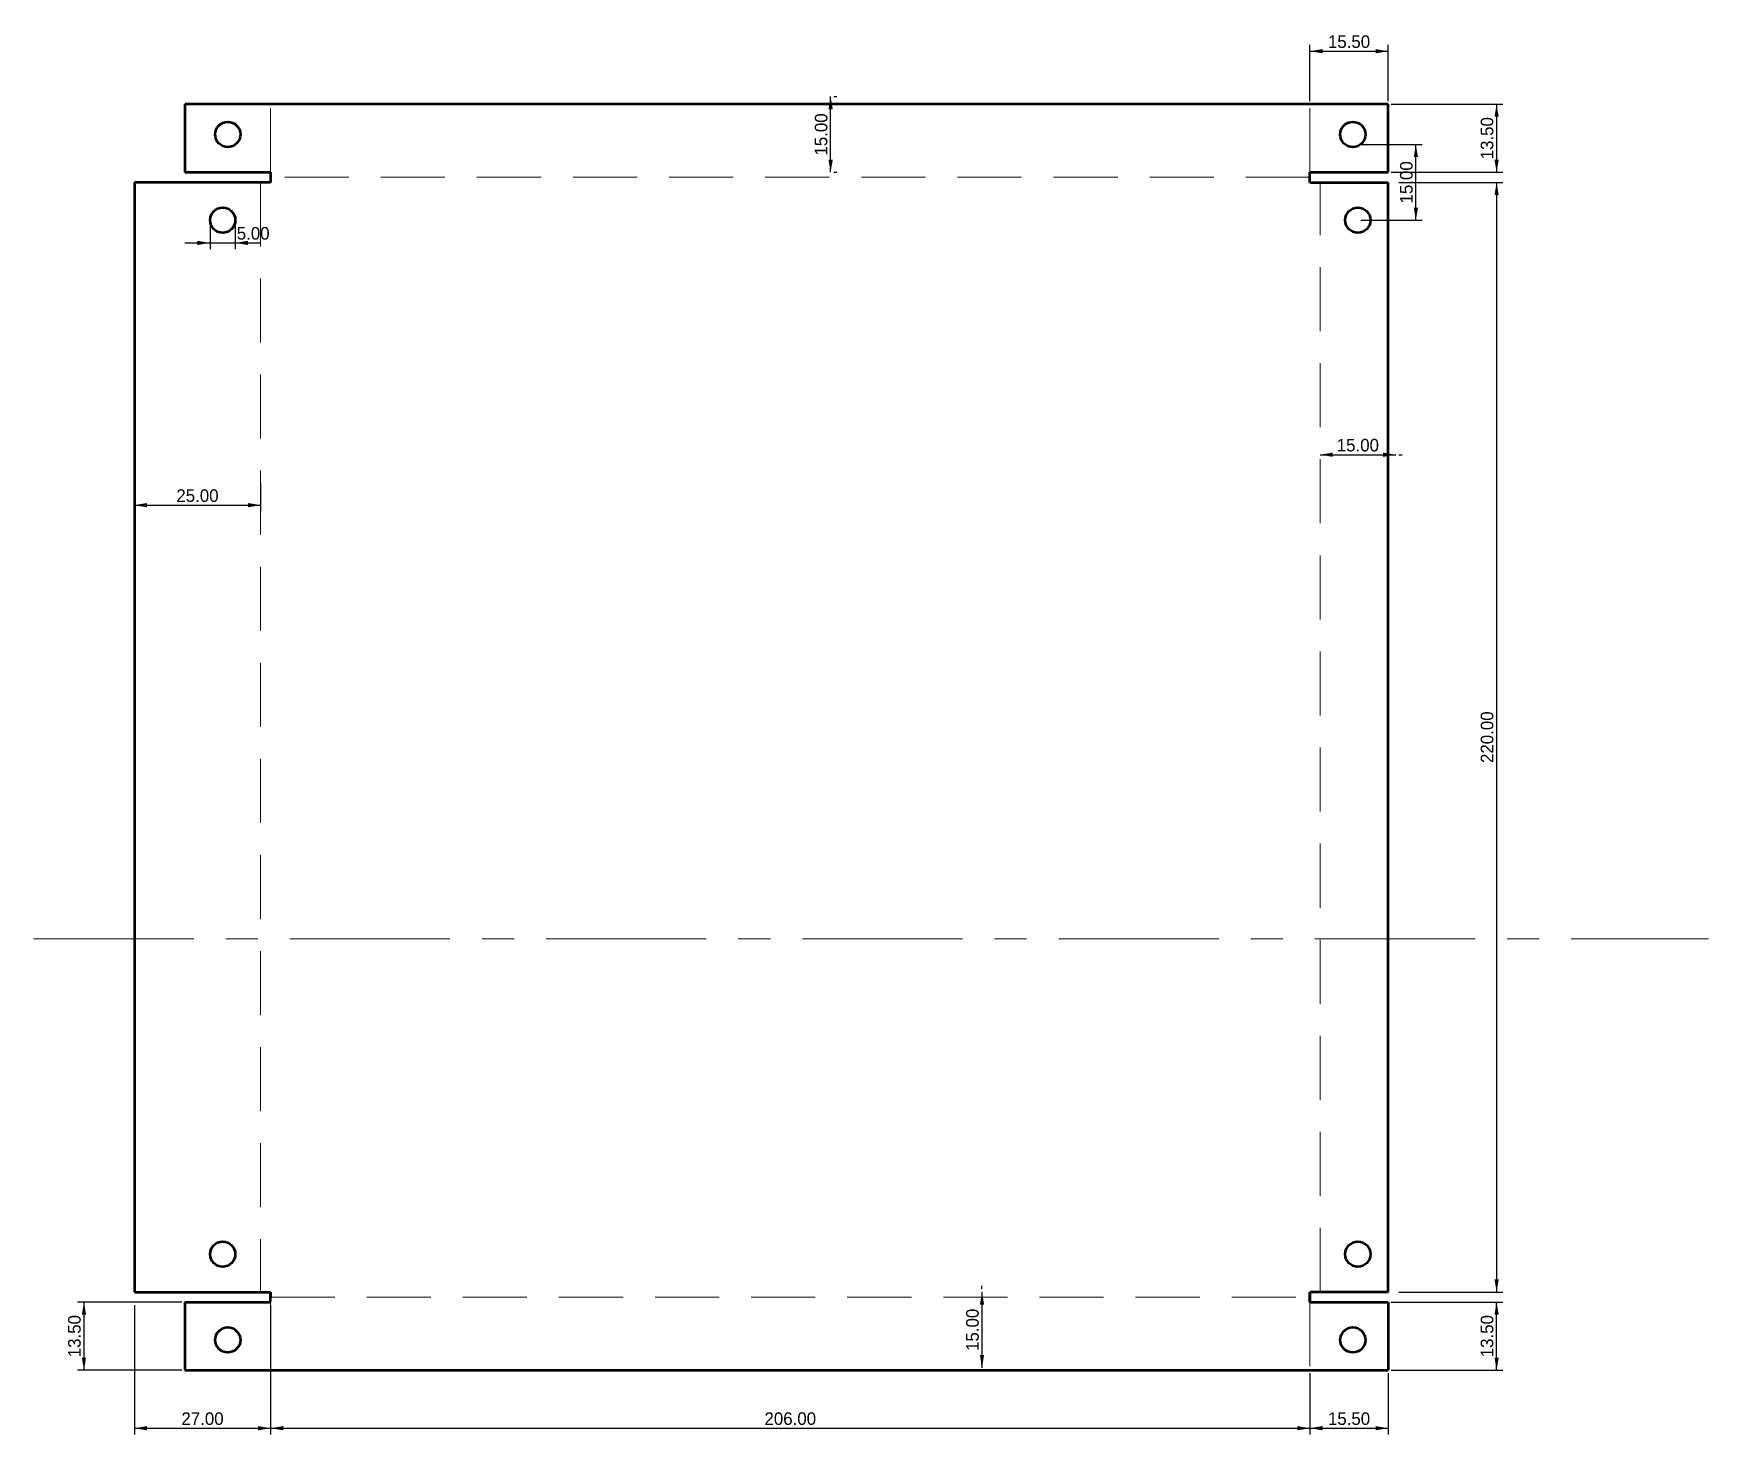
# Model space of a CAD drawing. Header units: millimetres. Extents: x -20 to 312, y -13 to 265.
import ezdxf

# ---------------------------------------------------------------- set-up
doc = ezdxf.new("R2010")
doc.units = ezdxf.units.MM
doc.linetypes.add('CENTER', pattern=[50.8, 31.75, -6.35, 6.35, -6.35])
doc.linetypes.add('DASHED', pattern=[19.05, 12.7, -6.35])
doc.layers.get('0').update_dxf_attribs({"linetype": 'CONTINUOUS', "lineweight": 50})
for name, color, linetype, lineweight in [('centerline', 7, 'CENTER', 5), ('fold', 7, 'DASHED', 5), ('measurement', 7, 'CONTINUOUS', 5), ('screw', 7, 'CONTINUOUS', 50)]:
    doc.layers.add(name, color=color, linetype=linetype, lineweight=lineweight)
doc.dimstyles.get("Standard").update_dxf_attribs({"dimtxt": 2.5, "dimasz": 2.5, "dimexe": 1.25, "dimexo": 0.625, "dimtad": 0, "dimtoh": 1, "dimzin": 1, "dimdsep": 46, "dimtxsty": 'Standard', "dimcen": 0.09, "dimazin": 0, "dimtfac": 1, "dimtdec": 4, "dimtofl": 0, "dimtmove": 0, "dimatfit": 3, "dimfxl": 1, "dimtolj": 1, "dimtzin": 0, "dimarcsym": 0})

# ---------------------------------------------------------------- blocks, each defined once
blk = doc.blocks.new('*D1')
at = {"layer": 'measurement', "color": 0, "linetype": 'ByBlock', "lineweight": -2}
for p, q in [((250.62, 235), (271.25, 235)), ((270, 235), (270, 15)), ((250.62, 15), (271.25, 15))]:
    blk.add_line(p, q, dxfattribs=at)
for points in [[(270, 235), (270.42, 232.5), (269.58, 232.5)], [(270, 15), (269.58, 17.5), (270.42, 17.5)]]:
    blk.add_solid(points, dxfattribs=at)
at = {"layer": 'measurement', "color": 0, "linetype": 'CONTINUOUS', "lineweight": -2, "insert": (268.12, 125), "char_height": 2.5, "width": 9.7222, "attachment_point": 5, "rotation": 90}
blk.add_mtext('220.00', dxfattribs=at)
blk = doc.blocks.new('*D2')
at = {"layer": 'measurement', "color": 0, "linetype": 'ByBlock', "lineweight": -2}
for p, q in [((235, 181), (250, 181)), ((235.62, 181), (236.25, 181)), ((250.62, 181), (251.25, 181))]:
    blk.add_line(p, q, dxfattribs=at)
for points in [[(235, 181), (237.5, 181.42), (237.5, 180.58)], [(250, 181), (247.5, 180.58), (247.5, 181.42)]]:
    blk.add_solid(points, dxfattribs=at)
at = {"layer": 'measurement', "color": 0, "linetype": 'CONTINUOUS', "lineweight": -2, "insert": (242.5, 182.88), "char_height": 2.5, "width": 7.2222, "attachment_point": 5}
blk.add_mtext('15.00', dxfattribs=at)
blk = doc.blocks.new('*D3')
at = {"layer": 'measurement', "color": 0, "linetype": 'ByBlock', "lineweight": -2}
for p, q in [((15, 226.88), (15, 221.75)), ((20, 226.88), (20, 221.75)), ((10, 223), (25, 223))]:
    blk.add_line(p, q, dxfattribs=at)
for points in [[(15, 223), (12.5, 222.58), (12.5, 223.42)], [(20, 223), (22.5, 223.42), (22.5, 222.58)]]:
    blk.add_solid(points, dxfattribs=at)
at = {"layer": 'measurement', "color": 0, "linetype": 'CONTINUOUS', "lineweight": -2, "insert": (23.54, 224.88), "char_height": 2.5, "width": 5.8333, "attachment_point": 5}
blk.add_mtext('5.00', dxfattribs=at)
blk = doc.blocks.new('*D4')
at = {"layer": 'measurement', "color": 0, "linetype": 'ByBlock', "lineweight": -2}
for p, q in [((168, 15.62), (168, 16.25)), ((168, 15), (168, 0)), ((168, 0.62), (168, 1.25))]:
    blk.add_line(p, q, dxfattribs=at)
for points in [[(168, 15), (168.42, 12.5), (167.58, 12.5)], [(168, 0), (167.58, 2.5), (168.42, 2.5)]]:
    blk.add_solid(points, dxfattribs=at)
at = {"layer": 'measurement', "color": 0, "linetype": 'CONTINUOUS', "lineweight": -2, "insert": (166.12, 7.5), "char_height": 2.5, "width": 7.2222, "attachment_point": 5, "rotation": 90}
blk.add_mtext('15.00', dxfattribs=at)
blk = doc.blocks.new('*D5')
at = {"layer": 'measurement', "color": 0, "linetype": 'ByBlock', "lineweight": -2}
for p, q in [((243.12, 242.5), (255.25, 242.5)), ((254, 227.5), (254, 242.5)), ((243.12, 227.5), (255.25, 227.5))]:
    blk.add_line(p, q, dxfattribs=at)
for points in [[(254, 242.5), (254.42, 240), (253.58, 240)], [(254, 227.5), (253.58, 230), (254.42, 230)]]:
    blk.add_solid(points, dxfattribs=at)
at = {"layer": 'measurement', "color": 0, "linetype": 'CONTINUOUS', "lineweight": -2, "insert": (252.12, 235), "char_height": 2.5, "width": 7.2222, "attachment_point": 5, "rotation": 90}
blk.add_mtext('15.00', dxfattribs=at)
blk = doc.blocks.new('*D6')
at = {"layer": 'measurement', "color": 0, "linetype": 'ByBlock', "lineweight": -2}
for p, q in [((0, 175.38), (0, 169.75)), ((25, 175.38), (25, 169.75)), ((0, 171), (25, 171))]:
    blk.add_line(p, q, dxfattribs=at)
for points in [[(0, 171), (2.5, 171.42), (2.5, 170.58)], [(25, 171), (22.5, 170.58), (22.5, 171.42)]]:
    blk.add_solid(points, dxfattribs=at)
at = {"layer": 'measurement', "color": 0, "linetype": 'CONTINUOUS', "lineweight": -2, "insert": (12.5, 172.88), "char_height": 2.5, "width": 7.7778, "attachment_point": 5}
blk.add_mtext('25.00', dxfattribs=at)
blk = doc.blocks.new('*D7')
at = {"layer": 'measurement', "color": 0, "linetype": 'ByBlock', "lineweight": -2}
for p, q in [((138, 237), (138, 252)), ((138.62, 252), (139.25, 252)), ((138.62, 237), (139.25, 237))]:
    blk.add_line(p, q, dxfattribs=at)
for points in [[(138, 252), (138.42, 249.5), (137.58, 249.5)], [(138, 237), (137.58, 239.5), (138.42, 239.5)]]:
    blk.add_solid(points, dxfattribs=at)
at = {"layer": 'measurement', "color": 0, "linetype": 'CONTINUOUS', "lineweight": -2, "insert": (136.12, 244.5), "char_height": 2.5, "width": 7.2222, "attachment_point": 5, "rotation": 90}
blk.add_mtext('15.00', dxfattribs=at)
blk = doc.blocks.new('*D8')
at = {"layer": 'measurement', "color": 0, "linetype": 'ByBlock', "lineweight": -2}
for p, q in [((233, 251.12), (233, 262.25)), ((233, 261), (248.5, 261)), ((248.5, 251.12), (248.5, 262.25))]:
    blk.add_line(p, q, dxfattribs=at)
for points in [[(233, 261), (235.5, 261.42), (235.5, 260.58)], [(248.5, 261), (246, 260.58), (246, 261.42)]]:
    blk.add_solid(points, dxfattribs=at)
at = {"layer": 'measurement', "color": 0, "linetype": 'CONTINUOUS', "lineweight": -2, "insert": (240.75, 262.88), "char_height": 2.5, "width": 7.2222, "attachment_point": 5}
blk.add_mtext('15.50', dxfattribs=at)
blk = doc.blocks.new('*D9')
at = {"layer": 'measurement', "color": 0, "linetype": 'ByBlock', "lineweight": -2}
for p, q in [((249.12, 250.5), (271.25, 250.5)), ((270, 250.5), (270, 237)), ((249.12, 237), (271.25, 237))]:
    blk.add_line(p, q, dxfattribs=at)
for points in [[(270, 250.5), (270.42, 248), (269.58, 248)], [(270, 237), (269.58, 239.5), (270.42, 239.5)]]:
    blk.add_solid(points, dxfattribs=at)
at = {"layer": 'measurement', "color": 0, "linetype": 'CONTINUOUS', "lineweight": -2, "insert": (268.12, 243.75), "char_height": 2.5, "width": 7.2222, "attachment_point": 5, "rotation": 90}
blk.add_mtext('13.50', dxfattribs=at)
blk = doc.blocks.new('*D10')
at = {"layer": 'measurement', "color": 0, "linetype": 'ByBlock', "lineweight": -2}
for p, q in [((27, -2.62), (27, -13.25)), ((233, -2.62), (233, -13.25)), ((27, -12), (233, -12))]:
    blk.add_line(p, q, dxfattribs=at)
for points in [[(27, -12), (29.5, -11.58), (29.5, -12.42)], [(233, -12), (230.5, -12.42), (230.5, -11.58)]]:
    blk.add_solid(points, dxfattribs=at)
at = {"layer": 'measurement', "color": 0, "linetype": 'CONTINUOUS', "lineweight": -2, "insert": (130, -10.12), "char_height": 2.5, "width": 9.7222, "attachment_point": 5}
blk.add_mtext('206.00', dxfattribs=at)
blk = doc.blocks.new('*D11')
at = {"layer": 'measurement', "color": 0, "linetype": 'ByBlock', "lineweight": -2}
for p, q in [((233, -1.12), (233, -13.25)), ((248.5, -1.12), (248.5, -13.25)), ((233, -12), (248.5, -12))]:
    blk.add_line(p, q, dxfattribs=at)
for points in [[(233, -12), (235.5, -11.58), (235.5, -12.42)], [(248.5, -12), (246, -12.42), (246, -11.58)]]:
    blk.add_solid(points, dxfattribs=at)
at = {"layer": 'measurement', "color": 0, "linetype": 'CONTINUOUS', "lineweight": -2, "insert": (240.75, -10.12), "char_height": 2.5, "width": 7.2222, "attachment_point": 5}
blk.add_mtext('15.50', dxfattribs=at)
blk = doc.blocks.new('*D12')
at = {"layer": 'measurement', "color": 0, "linetype": 'ByBlock', "lineweight": -2}
for p, q in [((249.12, 13), (271.25, 13)), ((270, -0.5), (270, 13)), ((249.12, -0.5), (271.25, -0.5))]:
    blk.add_line(p, q, dxfattribs=at)
for points in [[(270, 13), (270.42, 10.5), (269.58, 10.5)], [(270, -0.5), (269.58, 2), (270.42, 2)]]:
    blk.add_solid(points, dxfattribs=at)
at = {"layer": 'measurement', "color": 0, "linetype": 'CONTINUOUS', "lineweight": -2, "insert": (268.12, 6.25), "char_height": 2.5, "width": 7.2222, "attachment_point": 5, "rotation": 90}
blk.add_mtext('13.50', dxfattribs=at)
blk = doc.blocks.new('*D13')
at = {"layer": 'measurement', "color": 0, "linetype": 'ByBlock', "lineweight": -2}
for p, q in [((9.38, 13), (-11.25, 13)), ((-10, 13), (-10, -0.5)), ((9.38, -0.5), (-11.25, -0.5))]:
    blk.add_line(p, q, dxfattribs=at)
for points in [[(-10, 13), (-9.58, 10.5), (-10.42, 10.5)], [(-10, -0.5), (-10.42, 2), (-9.58, 2)]]:
    blk.add_solid(points, dxfattribs=at)
at = {"layer": 'measurement', "color": 0, "linetype": 'CONTINUOUS', "lineweight": -2, "insert": (-11.88, 6.25), "char_height": 2.5, "width": 7.2222, "attachment_point": 5, "rotation": 90}
blk.add_mtext('13.50', dxfattribs=at)
blk = doc.blocks.new('*D14')
at = {"layer": 'measurement', "color": 0, "linetype": 'ByBlock', "lineweight": -2}
for p, q in [((0, 12.38), (0, -13.25)), ((27, 12.38), (27, -13.25)), ((0, -12), (27, -12))]:
    blk.add_line(p, q, dxfattribs=at)
for points in [[(0, -12), (2.5, -11.58), (2.5, -12.42)], [(27, -12), (24.5, -12.42), (24.5, -11.58)]]:
    blk.add_solid(points, dxfattribs=at)
at = {"layer": 'measurement', "color": 0, "linetype": 'CONTINUOUS', "lineweight": -2, "insert": (13.5, -10.12), "char_height": 2.5, "width": 7.7778, "attachment_point": 5}
blk.add_mtext('27.00', dxfattribs=at)

msp = doc.modelspace()

# ---------------------------------------------------------------- linework, layer by layer
at = {"linetype": 'CONTINUOUS', "lineweight": 50}
for p, q in [((248.5, 250.5), (10, 250.5)), ((10, 250.5), (10, 237)), ((233, 237), (248.5, 237)), ((27, 235), (0, 235)), ((233, 235), (248.5, 235)), ((248.5, 15), (248.5, 235)), ((10, 15), (27, 15)), ((248.5, 15), (233, 15)), ((10, 13), (10, -0.5)), ((10, -0.5), (248.5, -0.5))]:
    msp.add_line(p, q, dxfattribs=at)
for p, q in [((248.5, 237), (248.5, 250.5)), ((10, 237), (27, 237)), ((27, 237), (27, 235)), ((233, 235), (233, 237)), ((0, 235), (0, 15)), ((0, 15), (10, 15)), ((27, 13), (27, 15)), ((27, 15), (27, 14)), ((233, 13), (233, 15)), ((233, 15), (233, 13)), ((10, 13), (27, 13)), ((233, 13), (248.5, 13)), ((248.5, 13), (248.5, -0.5))]:
    msp.add_line(p, q)
at = {"layer": 'centerline'}
msp.add_line((-20, 85), (312, 85), dxfattribs=at)
at = {"layer": 'fold', "linetype": 'DASHED', "lineweight": 5}
for p, q in [((27, 237), (27, 250.5)), ((233, 237), (233, 250.5)), ((233, 236), (27, 236)), ((25, 235), (25, 15)), ((235, 15), (235, 235)), ((27, 15), (27, 1.5)), ((27, 14), (233, 14)), ((233, 13), (233, -0.5))]:
    msp.add_line(p, q, dxfattribs=at)
at = {"layer": 'screw'}
for centre in [(18.5, 244.5), (241.5, 244.5), (17.5, 227.5), (242.5, 227.5), (17.5, 22.5), (242.5, 22.5), (18.5, 5.5), (241.5, 5.5)]:
    msp.add_circle(centre, 2.5, dxfattribs=at)

# ---------------------------------------------------------------- dimensions: what is measured, and where the dimension line sits
at = {"layer": 'measurement'}
for p1, p2, distance, picture, middle in [((233, 250.5), (248.5, 250.5), 10.5, '*D8', (240.75, 262.875)), ((138, 237), (138, 252), 0, '*D7', (136.125, 244.5)), ((248.5, 250.5), (248.5, 237), 21.5, '*D9', (268.125, 243.75)), ((242.5, 227.5), (242.5, 242.5), -11.5, '*D5', (252.125, 235)), ((250, 235), (250, 15), 20, '*D1', (268.125, 125)), ((15, 227.5), (20, 227.5), -4.5, '*D3', (17.5, 224.875)), ((235, 181), (250, 181), 0, '*D2', (242.5, 182.875)), ((0, 176), (25, 176), -5, '*D6', (12.5, 172.875)), ((168, 15), (168, 0), 0, '*D4', (166.125, 7.5)), ((10, 13), (10, -0.5), -20, '*D13', (-11.875, 6.25)), ((0, 13), (27, 13), -25, '*D14', (13.5, -10.125)), ((248.5, -0.5), (248.5, 13), -21.5, '*D12', (268.125, 6.25)), ((27, -2), (233, -2), -10, '*D10', (130, -10.125)), ((233, -0.5), (248.5, -0.5), -11.5, '*D11', (240.75, -10.125))]:
    dim = msp.add_aligned_dim(p1=p1, p2=p2, distance=distance, dimstyle='Standard', dxfattribs=at)
    dim.commit()
    dim.dimension.update_dxf_attribs({"geometry": picture, "text_midpoint": middle})

doc.saveas('drawing.dxf')
